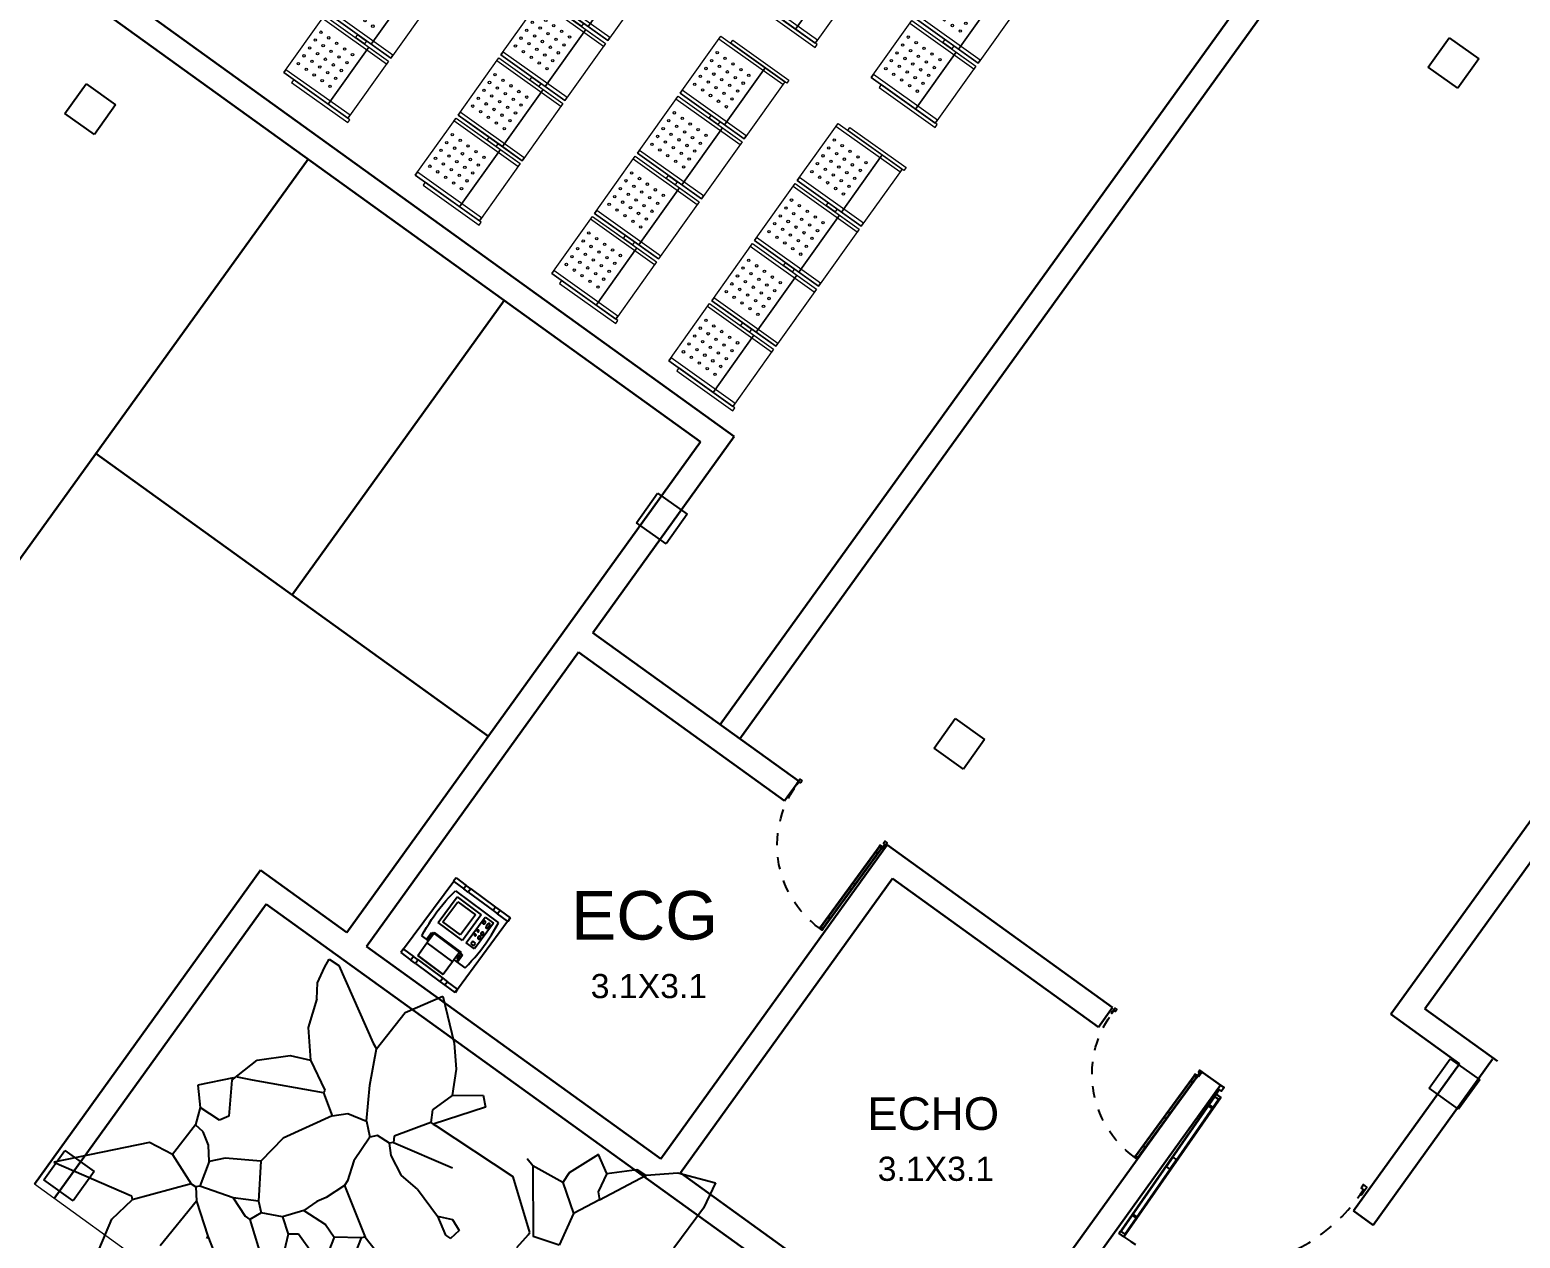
# Model space of a CAD drawing. Header units: metres. Extents: x 141303 to 146299, y 125960 to 127091.
# Drawn here: x 146005.54 to 146017.86, y 126149.38 to 126159.37 of the extents above; entities that cross this region are included whole.
import ezdxf

# ---------------------------------------------------------------- set-up
doc = ezdxf.new("R2010")
doc.units = ezdxf.units.M
doc.header["$MEASUREMENT"] = 0
doc.linetypes.add('C08_MUROS SERVICIOS$0$HIDDE100', pattern=[0.16, 0.1, -0.06])
for name, color, linetype in [('door', 12, 'Continuous'), ('Edges', 7, 'Continuous'), ('FURNITURE', 6, 'Continuous'), ('Plants', 92, 'Continuous')]:
    doc.layers.add(name, color=color, linetype=linetype)
for name, color, linetype, lineweight in [('ELEVATION', 7, 'Continuous', 20), ('LETTERING', 50, 'Continuous', 30), ('new column', 4, 'Continuous', 25), ('NVMI_WALL', 7, 'Continuous', 30)]:
    doc.layers.add(name, color=color, linetype=linetype, lineweight=lineweight)
doc.layers.get('0').off()
doc.styles.get("Standard").update_dxf_attribs({"font": 'arial.ttf'})

# ---------------------------------------------------------------- blocks, each defined once
blk = doc.blocks.new('ECG Machine pl')
at = {"layer": 'Edges'}
for p, q in [((0.9815, 2.0533), (0.9815, 2.053)), ((1.0069, 2.0533), (0.9815, 2.0533)), ((1.0069, 2.053), (0.9815, 2.053)), ((0.9815, 2.053), (0.9815, 1.9775)), ((1.0069, 2.0533), (1.0069, 2.053)), ((1.0069, 2.053), (1.0069, 2.0521)), ((1.5106, 2.0521), (1.0069, 2.0521)), ((1.0069, 2.0521), (1.0069, 1.9775)), ((1.5106, 2.0533), (1.5106, 2.053)), ((1.536, 2.0533), (1.5106, 2.0533)), ((1.536, 2.053), (1.5106, 2.053)), ((1.5106, 2.053), (1.5106, 2.0521)), ((1.5106, 2.0521), (1.5106, 1.9775)), ((1.536, 2.0533), (1.536, 2.053)), ((1.536, 2.053), (1.536, 1.9775)), ((1.0069, 1.9775), (0.9815, 1.9775)), ((0.9815, 1.9436), (0.9815, 1.9775)), ((1.0069, 1.9436), (1.0069, 1.9775)), ((1.0274, 1.7716), (1.0274, 1.9616)), ((1.0274, 1.9616), (1.0275, 1.9616)), ((1.0275, 1.9616), (1.0275, 1.7716)), ((1.0275, 1.9616), (1.1198, 1.9616)), ((1.1198, 1.9616), (1.1198, 1.7716)), ((1.1369, 1.9616), (1.1198, 1.9616)), ((1.1369, 2.0108), (1.1647, 2.0147)), ((1.1369, 1.9778), (1.1369, 2.0108)), ((1.1369, 1.9748), (1.1369, 1.9778)), ((1.1369, 1.9778), (1.1869, 1.9778)), ((1.1369, 1.9616), (1.1369, 1.9748)), ((1.1369, 1.9748), (1.1839, 1.9748)), ((1.1839, 1.9616), (1.1369, 1.9616)), ((1.1647, 2.0147), (1.1925, 2.0179)), ((1.1839, 1.9748), (1.1839, 1.9616)), ((1.1869, 1.9616), (1.1839, 1.9616)), ((1.1869, 1.9778), (1.1869, 1.9623)), ((1.1969, 1.9623), (1.1869, 1.9623)), ((1.1869, 1.9623), (1.1869, 1.9616)), ((1.1911, 1.9616), (1.1869, 1.9616)), ((1.1911, 1.9616), (1.1911, 1.7716)), ((1.1925, 2.0179), (1.2204, 2.0204)), ((1.1969, 1.7623), (1.1969, 1.9623)), ((1.2204, 2.0204), (1.2484, 2.0222)), ((1.2484, 2.0222), (1.2764, 2.0233)), ((1.258, 1.9809), (1.448, 1.9809)), ((1.258, 1.8009), (1.258, 1.9809)), ((1.2764, 2.0233), (1.3044, 2.0236)), ((1.2775, 1.8298), (1.2775, 1.9595)), ((1.2775, 1.9595), (1.4275, 1.9595)), ((1.3044, 2.0236), (1.3324, 2.0233)), ((1.3324, 2.0233), (1.3604, 2.0222)), ((1.3604, 2.0222), (1.3884, 2.0204)), ((1.3884, 2.0204), (1.4163, 2.0179)), ((1.4163, 2.0179), (1.4442, 2.0147)), ((1.4275, 1.9595), (1.4275, 1.8298)), ((1.4442, 2.0147), (1.4719, 2.0108)), ((1.448, 1.9809), (1.448, 1.8009)), ((1.4719, 2.0108), (1.4719, 1.6902)), ((1.536, 1.9775), (1.5106, 1.9775)), ((1.5106, 1.9436), (1.5106, 1.9775)), ((1.536, 1.9436), (1.536, 1.9775)), ((0.9815, 1.9436), (0.9815, 1.76)), ((1.0069, 1.9436), (0.9815, 1.9436)), ((1.0069, 1.9436), (1.0069, 1.76)), ((1.5106, 1.9436), (1.5106, 1.76)), ((1.536, 1.9436), (1.5106, 1.9436)), ((1.536, 1.9436), (1.536, 1.76)), ((1.448, 1.8009), (1.258, 1.8009)), ((1.4275, 1.8298), (1.2775, 1.8298)), ((1.2775, 1.8297), (1.2775, 1.8298)), ((1.4275, 1.8297), (1.2775, 1.8297)), ((1.4275, 1.8298), (1.4275, 1.8297)), ((1.0069, 1.76), (0.9815, 1.76)), ((0.9815, 1.76), (0.9815, 1.7262)), ((1.0069, 1.7262), (0.9815, 1.7262)), ((0.9815, 1.7262), (0.9815, 1.6507)), ((1.0069, 1.76), (1.0069, 1.7262)), ((1.0069, 1.6516), (1.0069, 1.7262)), ((1.0275, 1.7716), (1.0274, 1.7716)), ((1.1198, 1.7716), (1.0275, 1.7716)), ((1.1369, 1.7716), (1.1198, 1.7716)), ((1.1369, 1.7508), (1.1369, 1.7716)), ((1.1839, 1.7716), (1.1369, 1.7716)), ((1.1369, 1.7478), (1.1369, 1.7508)), ((1.1839, 1.7508), (1.1369, 1.7508)), ((1.1369, 1.6902), (1.1369, 1.7478)), ((1.1869, 1.7478), (1.1369, 1.7478)), ((1.1369, 1.6902), (1.1647, 1.6864)), ((1.1839, 1.7716), (1.1839, 1.7508)), ((1.1869, 1.7716), (1.1839, 1.7716)), ((1.1869, 1.7716), (1.1869, 1.7623)), ((1.1911, 1.7716), (1.1869, 1.7716)), ((1.1869, 1.7623), (1.1969, 1.7623)), ((1.1869, 1.7623), (1.1869, 1.7478)), ((1.2603, 1.7131), (1.2603, 1.7731)), ((1.2603, 1.7731), (1.4503, 1.7731)), ((1.4503, 1.7131), (1.2603, 1.7131)), ((1.2717, 1.7484), (1.2717, 1.7284)), ((1.2917, 1.7484), (1.2717, 1.7484)), ((1.2717, 1.7284), (1.2917, 1.7284)), ((1.2917, 1.7284), (1.2917, 1.7484)), ((1.4442, 1.6864), (1.4719, 1.6902)), ((1.4503, 1.7731), (1.4503, 1.7131)), ((1.536, 1.76), (1.5106, 1.76)), ((1.5106, 1.76), (1.5106, 1.7262)), ((1.536, 1.7262), (1.5106, 1.7262)), ((1.5106, 1.6516), (1.5106, 1.7262)), ((1.536, 1.76), (1.536, 1.7262)), ((1.536, 1.7262), (1.536, 1.6507)), ((1.0069, 1.6507), (0.9815, 1.6507)), ((0.9815, 1.6504), (0.9815, 1.6507)), ((1.0069, 1.6504), (0.9815, 1.6504)), ((1.0069, 1.6516), (1.5106, 1.6516)), ((1.0069, 1.6507), (1.0069, 1.6516)), ((1.0069, 1.6504), (1.0069, 1.6507)), ((1.1647, 1.6864), (1.1925, 1.6832)), ((1.1925, 1.6832), (1.2204, 1.6808)), ((1.2204, 1.6808), (1.2484, 1.679)), ((1.2484, 1.679), (1.2764, 1.678)), ((1.2764, 1.678), (1.3044, 1.6776)), ((1.3044, 1.6776), (1.3324, 1.678)), ((1.3324, 1.678), (1.3604, 1.679)), ((1.3604, 1.679), (1.3884, 1.6808)), ((1.3884, 1.6808), (1.4163, 1.6832)), ((1.4163, 1.6832), (1.4442, 1.6864)), ((1.5106, 1.6507), (1.5106, 1.6516)), ((1.536, 1.6507), (1.5106, 1.6507)), ((1.5106, 1.6504), (1.5106, 1.6507)), ((1.5167, 1.6504), (1.5106, 1.6504)), ((1.536, 1.6504), (1.5167, 1.6504)), ((1.536, 1.6504), (1.536, 1.6507))]:
    blk.add_line(p, q, dxfattribs=at)
for points in [[(1.1656, 1.7628), (1.1646, 1.7629), (1.1637, 1.7629), (1.1629, 1.7629), (1.1622, 1.7629), (1.1615, 1.7629), (1.161, 1.7628), (1.1605, 1.7628), (1.16, 1.7628), (1.1596, 1.7627), (1.1592, 1.7627), (1.1588, 1.7626), (1.1584, 1.7625), (1.158, 1.7625), (1.1577, 1.7624), (1.1574, 1.7623), (1.157, 1.7623), (1.1567, 1.7622), (1.1564, 1.7621), (1.1561, 1.762), (1.1558, 1.7619), (1.1555, 1.7618), (1.1552, 1.7617), (1.155, 1.7616), (1.1547, 1.7615), (1.1544, 1.7614), (1.1542, 1.7612), (1.154, 1.7611), (1.1537, 1.761), (1.1535, 1.7609), (1.1533, 1.7607), (1.1531, 1.7606), (1.1529, 1.7604), (1.1527, 1.7603), (1.1526, 1.7602), (1.1524, 1.76), (1.1523, 1.7599), (1.1521, 1.7597), (1.152, 1.7596), (1.1519, 1.7594), (1.1518, 1.7593), (1.1517, 1.7591), (1.1516, 1.7589), (1.1516, 1.7588), (1.1515, 1.7586), (1.1515, 1.7585), (1.1514, 1.7583), (1.1514, 1.7581), (1.1514, 1.758), (1.1514, 1.7578), (1.1514, 1.7576), (1.1515, 1.7575), (1.1515, 1.7573), (1.1516, 1.7572), (1.1516, 1.757), (1.1517, 1.7568), (1.1518, 1.7567), (1.1519, 1.7565), (1.152, 1.7564), (1.1521, 1.7562), (1.1523, 1.7561), (1.1524, 1.7559), (1.1526, 1.7558), (1.1527, 1.7556), (1.1529, 1.7555), (1.1531, 1.7554), (1.1533, 1.7552), (1.1535, 1.7551), (1.1537, 1.755), (1.154, 1.7548), (1.1542, 1.7547), (1.1544, 1.7546), (1.1547, 1.7545), (1.155, 1.7544), (1.1552, 1.7543), (1.1555, 1.7542), (1.1558, 1.7541), (1.1561, 1.754), (1.1564, 1.7539), (1.1567, 1.7538), (1.157, 1.7537), (1.1574, 1.7536), (1.1577, 1.7535), (1.158, 1.7535), (1.1584, 1.7534), (1.1587, 1.7533), (1.1591, 1.7533), (1.1594, 1.7532), (1.1598, 1.7532), (1.1601, 1.7532), (1.1605, 1.7531), (1.1608, 1.7531), (1.1612, 1.7531), (1.1616, 1.7531), (1.1619, 1.753), (1.1623, 1.753), (1.1627, 1.753), (1.163, 1.753), (1.1634, 1.753), (1.1638, 1.7531), (1.1642, 1.7531), (1.1646, 1.7531), (1.165, 1.7531), (1.1654, 1.7532), (1.1658, 1.7532), (1.1663, 1.7533), (1.1668, 1.7534), (1.1673, 1.7535), (1.1678, 1.7536), (1.1685, 1.7537), (1.1691, 1.7539), (1.1699, 1.7542), (1.1707, 1.7544)], [(1.1707, 1.7544), (1.1714, 1.7548), (1.1719, 1.7551), (1.1723, 1.7554), (1.1727, 1.7557), (1.1729, 1.756), (1.1731, 1.7562), (1.1733, 1.7564), (1.1735, 1.7566), (1.1736, 1.7568), (1.1737, 1.757), (1.1738, 1.7571), (1.1738, 1.7573), (1.1739, 1.7575), (1.1739, 1.7576), (1.1739, 1.7578), (1.1739, 1.758), (1.1739, 1.7581), (1.1739, 1.7583), (1.1739, 1.7585), (1.1738, 1.7586), (1.1738, 1.7588), (1.1737, 1.7589), (1.1737, 1.7591), (1.1736, 1.7593), (1.1735, 1.7594), (1.1733, 1.7596), (1.1732, 1.7597), (1.1731, 1.7599), (1.1729, 1.76), (1.1728, 1.7602), (1.1726, 1.7603), (1.1724, 1.7604), (1.1722, 1.7606), (1.172, 1.7607), (1.1718, 1.7609), (1.1716, 1.761), (1.1713, 1.7611), (1.1711, 1.7613), (1.1708, 1.7614), (1.1704, 1.7615), (1.1701, 1.7617), (1.1697, 1.7618), (1.1693, 1.762), (1.1687, 1.7621), (1.1681, 1.7623), (1.1674, 1.7624), (1.1666, 1.7626), (1.1656, 1.7628)], [(1.3367, 1.7366), (1.3358, 1.7368), (1.335, 1.737), (1.3344, 1.7372), (1.3338, 1.7373), (1.3332, 1.7374), (1.3327, 1.7374), (1.3323, 1.7374), (1.3319, 1.7375), (1.3315, 1.7375), (1.3311, 1.7375), (1.3307, 1.7374), (1.3304, 1.7374), (1.3301, 1.7374), (1.3297, 1.7373), (1.3294, 1.7373), (1.3291, 1.7372), (1.3288, 1.7372), (1.3285, 1.7371), (1.3282, 1.737), (1.3279, 1.7369), (1.3276, 1.7368), (1.3273, 1.7367), (1.327, 1.7366), (1.3267, 1.7365), (1.3264, 1.7364), (1.3262, 1.7362), (1.3259, 1.7361), (1.3256, 1.7359), (1.3254, 1.7358), (1.3251, 1.7356), (1.3249, 1.7355), (1.3247, 1.7353), (1.3244, 1.7351), (1.3242, 1.735), (1.324, 1.7348), (1.3238, 1.7346), (1.3236, 1.7344), (1.3234, 1.7342), (1.3233, 1.734), (1.3231, 1.7338), (1.3229, 1.7336), (1.3228, 1.7333), (1.3227, 1.7331), (1.3225, 1.7329), (1.3224, 1.7326), (1.3223, 1.7324), (1.3222, 1.7321), (1.3221, 1.7318), (1.322, 1.7315), (1.3219, 1.7312), (1.3219, 1.7308), (1.3218, 1.7304), (1.3218, 1.7299), (1.3218, 1.7294), (1.3219, 1.7288), (1.322, 1.7281)], [(1.322, 1.7281), (1.3224, 1.7275), (1.3227, 1.7269), (1.323, 1.7265), (1.3234, 1.7261), (1.3237, 1.7257), (1.324, 1.7254), (1.3243, 1.7252), (1.3245, 1.725), (1.3248, 1.7247), (1.3251, 1.7245), (1.3254, 1.7244), (1.3256, 1.7242), (1.3259, 1.724), (1.3262, 1.7239), (1.3264, 1.7238), (1.3267, 1.7236), (1.327, 1.7235), (1.3273, 1.7234), (1.3276, 1.7233), (1.3279, 1.7232), (1.3282, 1.7231), (1.3285, 1.723), (1.3288, 1.723), (1.3291, 1.7229), (1.3294, 1.7228), (1.3297, 1.7228), (1.3301, 1.7227), (1.3304, 1.7227), (1.3307, 1.7227), (1.331, 1.7227), (1.3313, 1.7227), (1.3317, 1.7226), (1.332, 1.7227), (1.3323, 1.7227), (1.3326, 1.7227), (1.333, 1.7227), (1.3333, 1.7227), (1.3336, 1.7228), (1.3339, 1.7228), (1.3342, 1.7229), (1.3345, 1.723), (1.3348, 1.723), (1.3351, 1.7231), (1.3354, 1.7232), (1.3357, 1.7233), (1.336, 1.7234), (1.3363, 1.7235), (1.3366, 1.7236), (1.3369, 1.7238), (1.3372, 1.7239), (1.3374, 1.724), (1.3377, 1.7242), (1.3379, 1.7243), (1.3382, 1.7245), (1.3384, 1.7247), (1.3387, 1.7248), (1.3389, 1.725), (1.3391, 1.7252), (1.3393, 1.7254), (1.3395, 1.7256), (1.3397, 1.7257), (1.3399, 1.7259), (1.3401, 1.7261), (1.3402, 1.7264), (1.3404, 1.7266), (1.3405, 1.7268), (1.3407, 1.727), (1.3408, 1.7272), (1.3409, 1.7275), (1.341, 1.7277), (1.3411, 1.7279), (1.3412, 1.7281), (1.3413, 1.7284), (1.3414, 1.7286), (1.3414, 1.7289), (1.3415, 1.7291), (1.3415, 1.7293), (1.3415, 1.7296), (1.3415, 1.7298), (1.3415, 1.7301), (1.3415, 1.7303), (1.3415, 1.7305), (1.3415, 1.7308), (1.3415, 1.731), (1.3414, 1.7313), (1.3414, 1.7315), (1.3413, 1.7317), (1.3412, 1.732), (1.3411, 1.7322), (1.341, 1.7324), (1.3409, 1.7327), (1.3408, 1.7329), (1.3406, 1.7332), (1.3405, 1.7334), (1.3403, 1.7336), (1.3401, 1.7339), (1.3399, 1.7342), (1.3396, 1.7344), (1.3393, 1.7347), (1.3389, 1.735), (1.3385, 1.7354), (1.338, 1.7357), (1.3374, 1.7361), (1.3367, 1.7366)], [(1.331, 1.7634), (1.3305, 1.7634), (1.3301, 1.7635), (1.3298, 1.7635), (1.3295, 1.7635), (1.3292, 1.7635), (1.329, 1.7634), (1.3287, 1.7634), (1.3285, 1.7633), (1.3283, 1.7633), (1.3282, 1.7632), (1.328, 1.7632), (1.3278, 1.7631), (1.3277, 1.7631), (1.3275, 1.763), (1.3274, 1.7629), (1.3272, 1.7628), (1.3271, 1.7628), (1.327, 1.7627), (1.3268, 1.7626), (1.3267, 1.7625), (1.3266, 1.7624), (1.3264, 1.7623), (1.3263, 1.7622), (1.3262, 1.7621), (1.3261, 1.7619), (1.326, 1.7618), (1.3259, 1.7617), (1.3258, 1.7616), (1.3257, 1.7614), (1.3256, 1.7613), (1.3255, 1.7612), (1.3254, 1.761), (1.3253, 1.7609), (1.3253, 1.7607), (1.3252, 1.7606), (1.3251, 1.7605), (1.3251, 1.7603), (1.325, 1.7601), (1.325, 1.76), (1.3249, 1.7598), (1.3249, 1.7597), (1.3249, 1.7595), (1.3248, 1.7594), (1.3248, 1.7592), (1.3248, 1.759), (1.3248, 1.7588), (1.3248, 1.7587), (1.3248, 1.7585), (1.3248, 1.7582), (1.3248, 1.758), (1.3248, 1.7578), (1.3249, 1.7575), (1.325, 1.7572), (1.3251, 1.7569), (1.3252, 1.7565), (1.3254, 1.7561)], [(1.3254, 1.7561), (1.3257, 1.7557), (1.3259, 1.7554), (1.3262, 1.7551), (1.3264, 1.7549), (1.3266, 1.7547), (1.3268, 1.7546), (1.327, 1.7545), (1.3271, 1.7543), (1.3273, 1.7542), (1.3275, 1.7542), (1.3276, 1.7541), (1.3278, 1.754), (1.328, 1.7539), (1.3281, 1.7539), (1.3283, 1.7538), (1.3284, 1.7538), (1.3286, 1.7537), (1.3287, 1.7537), (1.3289, 1.7537), (1.3291, 1.7537), (1.3292, 1.7536), (1.3294, 1.7536), (1.3295, 1.7536), (1.3297, 1.7536), (1.3299, 1.7536), (1.33, 1.7536), (1.3302, 1.7536), (1.3304, 1.7537), (1.3305, 1.7537), (1.3307, 1.7537), (1.3308, 1.7537), (1.331, 1.7538), (1.3311, 1.7538), (1.3313, 1.7539), (1.3315, 1.7539), (1.3316, 1.754), (1.3318, 1.7541), (1.3319, 1.7542), (1.3321, 1.7542), (1.3323, 1.7543), (1.3324, 1.7545), (1.3326, 1.7546), (1.3328, 1.7547), (1.333, 1.7549), (1.3332, 1.7551), (1.3335, 1.7554), (1.3338, 1.7557), (1.334, 1.7561)], [(1.334, 1.7561), (1.3342, 1.7565), (1.3343, 1.7569), (1.3344, 1.7572), (1.3345, 1.7575), (1.3346, 1.7578), (1.3346, 1.758), (1.3346, 1.7582), (1.3346, 1.7585), (1.3346, 1.7587), (1.3346, 1.7588), (1.3346, 1.759), (1.3346, 1.7592), (1.3346, 1.7594), (1.3346, 1.7595), (1.3345, 1.7597), (1.3345, 1.7598), (1.3344, 1.76), (1.3344, 1.7601), (1.3343, 1.7603), (1.3343, 1.7605), (1.3342, 1.7606), (1.3341, 1.7607), (1.3341, 1.7609), (1.334, 1.761), (1.3339, 1.7612), (1.3338, 1.7613), (1.3337, 1.7614), (1.3336, 1.7616), (1.3335, 1.7617), (1.3334, 1.7618), (1.3333, 1.762), (1.3331, 1.7621), (1.333, 1.7623), (1.3328, 1.7624), (1.3326, 1.7626), (1.3324, 1.7627), (1.3321, 1.7629), (1.3318, 1.763), (1.3314, 1.7632), (1.331, 1.7634)], [(1.3634, 1.7627), (1.363, 1.7629), (1.3627, 1.7632), (1.3624, 1.7634), (1.3621, 1.7635), (1.3619, 1.7636), (1.3617, 1.7637), (1.3614, 1.7638), (1.3612, 1.7639), (1.3611, 1.7639), (1.3609, 1.764), (1.3607, 1.764), (1.3605, 1.764), (1.3604, 1.764), (1.3602, 1.7641), (1.36, 1.7641), (1.3599, 1.7641), (1.3597, 1.7641), (1.3595, 1.7641), (1.3594, 1.764), (1.3592, 1.764), (1.3591, 1.764), (1.3589, 1.764), (1.3587, 1.7639), (1.3586, 1.7639), (1.3584, 1.7639), (1.3583, 1.7638), (1.3581, 1.7638), (1.358, 1.7637), (1.3578, 1.7636), (1.3577, 1.7636), (1.3575, 1.7635), (1.3574, 1.7634), (1.3573, 1.7633), (1.3571, 1.7632), (1.357, 1.7631), (1.3569, 1.7631), (1.3567, 1.763), (1.3566, 1.7628), (1.3565, 1.7627), (1.3564, 1.7626), (1.3563, 1.7625), (1.3562, 1.7624), (1.356, 1.7623), (1.3559, 1.7621), (1.3559, 1.762), (1.3558, 1.7619), (1.3557, 1.7617), (1.3556, 1.7616), (1.3555, 1.7615), (1.3554, 1.7613), (1.3554, 1.7612), (1.3553, 1.761), (1.3552, 1.7609), (1.3552, 1.7607), (1.3551, 1.7606), (1.3551, 1.7604), (1.3551, 1.7603), (1.355, 1.7601), (1.355, 1.7599), (1.355, 1.7598), (1.3549, 1.7596), (1.3549, 1.7595), (1.3549, 1.7593), (1.3549, 1.7591), (1.3549, 1.759), (1.3549, 1.7588), (1.3549, 1.7586), (1.355, 1.7585), (1.355, 1.7583), (1.355, 1.7582), (1.3551, 1.758), (1.3551, 1.7579), (1.3551, 1.7577), (1.3552, 1.7575), (1.3552, 1.7574), (1.3553, 1.7572), (1.3554, 1.7571), (1.3555, 1.7569), (1.3556, 1.7567), (1.3557, 1.7566), (1.3558, 1.7564), (1.3559, 1.7562), (1.356, 1.756), (1.3562, 1.7558), (1.3564, 1.7556), (1.3567, 1.7553), (1.357, 1.7551), (1.3574, 1.7548)], [(1.3574, 1.7548), (1.3578, 1.7546), (1.3582, 1.7545), (1.3585, 1.7544), (1.3588, 1.7543), (1.3591, 1.7543), (1.3593, 1.7542), (1.3596, 1.7542), (1.3598, 1.7542), (1.36, 1.7542), (1.3601, 1.7542), (1.3603, 1.7542), (1.3605, 1.7542), (1.3607, 1.7543), (1.3608, 1.7543), (1.361, 1.7543), (1.3611, 1.7544), (1.3613, 1.7544), (1.3615, 1.7544), (1.3616, 1.7545), (1.3618, 1.7546), (1.3619, 1.7546), (1.3621, 1.7547), (1.3622, 1.7548), (1.3623, 1.7548), (1.3625, 1.7549), (1.3626, 1.755), (1.3627, 1.7551), (1.3629, 1.7552), (1.363, 1.7553), (1.3631, 1.7554), (1.3632, 1.7555), (1.3634, 1.7556), (1.3635, 1.7558), (1.3636, 1.7559), (1.3637, 1.756), (1.3638, 1.7561), (1.3639, 1.7563), (1.364, 1.7564), (1.3641, 1.7565), (1.3641, 1.7567), (1.3642, 1.7568), (1.3643, 1.7569), (1.3644, 1.7571), (1.3644, 1.7572), (1.3645, 1.7574), (1.3645, 1.7575), (1.3646, 1.7577), (1.3646, 1.7579), (1.3647, 1.758), (1.3647, 1.7582), (1.3647, 1.7583), (1.3648, 1.7585), (1.3648, 1.7586), (1.3648, 1.7588), (1.3648, 1.759), (1.3648, 1.7591), (1.3648, 1.7593), (1.3648, 1.7595), (1.3648, 1.7596), (1.3648, 1.7598), (1.3647, 1.76), (1.3647, 1.7601), (1.3647, 1.7603), (1.3646, 1.7605), (1.3645, 1.7607), (1.3645, 1.7609), (1.3644, 1.7611), (1.3642, 1.7614), (1.3641, 1.7617), (1.3639, 1.762), (1.3637, 1.7623), (1.3634, 1.7627)], [(1.412, 1.762), (1.4119, 1.7613), (1.4118, 1.7607), (1.4118, 1.7602), (1.4118, 1.7597), (1.4119, 1.7593), (1.4119, 1.7589), (1.412, 1.7586), (1.4121, 1.7583), (1.4122, 1.758), (1.4123, 1.7577), (1.4124, 1.7575), (1.4125, 1.7572), (1.4127, 1.757), (1.4128, 1.7568), (1.4129, 1.7566), (1.4131, 1.7564), (1.4133, 1.7561), (1.4134, 1.7559), (1.4136, 1.7557), (1.4138, 1.7556), (1.414, 1.7554), (1.4142, 1.7552), (1.4144, 1.755), (1.4147, 1.7548), (1.4149, 1.7547), (1.4151, 1.7545), (1.4154, 1.7543), (1.4156, 1.7542), (1.4159, 1.754), (1.4162, 1.7539), (1.4164, 1.7538), (1.4167, 1.7536), (1.417, 1.7535), (1.4173, 1.7534), (1.4176, 1.7533), (1.4179, 1.7532), (1.4182, 1.7531), (1.4185, 1.753), (1.4188, 1.753), (1.4191, 1.7529), (1.4194, 1.7528), (1.4197, 1.7528), (1.4201, 1.7527), (1.4204, 1.7527), (1.4207, 1.7527), (1.421, 1.7527), (1.4213, 1.7527), (1.4217, 1.7526), (1.422, 1.7527), (1.4223, 1.7527), (1.4226, 1.7527), (1.423, 1.7527), (1.4233, 1.7528), (1.4237, 1.7528), (1.424, 1.7529), (1.4244, 1.753), (1.4248, 1.7531), (1.4252, 1.7532), (1.4257, 1.7533), (1.4262, 1.7535), (1.4267, 1.7537), (1.4273, 1.754), (1.428, 1.7544), (1.4287, 1.7548)], [(1.4287, 1.7548), (1.4293, 1.7553), (1.4297, 1.7558), (1.4301, 1.7563), (1.4304, 1.7567), (1.4307, 1.757), (1.4308, 1.7574), (1.431, 1.7577), (1.4311, 1.758), (1.4312, 1.7583), (1.4313, 1.7586), (1.4314, 1.7588), (1.4315, 1.7591), (1.4315, 1.7593), (1.4315, 1.7596), (1.4315, 1.7598), (1.4315, 1.7601), (1.4315, 1.7603), (1.4315, 1.7605), (1.4315, 1.7608), (1.4315, 1.761), (1.4314, 1.7613), (1.4314, 1.7615), (1.4313, 1.7617), (1.4312, 1.762), (1.4311, 1.7622), (1.431, 1.7624), (1.4309, 1.7627), (1.4308, 1.7629), (1.4307, 1.7631), (1.4305, 1.7633), (1.4304, 1.7636), (1.4302, 1.7638), (1.4301, 1.764), (1.4299, 1.7642), (1.4297, 1.7644), (1.4295, 1.7646), (1.4293, 1.7648), (1.4291, 1.765), (1.4289, 1.7651), (1.4287, 1.7653), (1.4284, 1.7655), (1.4282, 1.7656), (1.4279, 1.7658), (1.4277, 1.7659), (1.4274, 1.7661), (1.4272, 1.7662), (1.4269, 1.7664), (1.4266, 1.7665), (1.4263, 1.7666), (1.426, 1.7667), (1.4257, 1.7668), (1.4254, 1.7669), (1.4251, 1.767), (1.4248, 1.7671), (1.4245, 1.7672), (1.4242, 1.7672), (1.4239, 1.7673), (1.4236, 1.7673), (1.4233, 1.7674), (1.423, 1.7674), (1.4226, 1.7674), (1.4223, 1.7675), (1.422, 1.7675), (1.4217, 1.7675), (1.4213, 1.7675), (1.421, 1.7675), (1.4207, 1.7674), (1.4204, 1.7674), (1.4201, 1.7674), (1.4197, 1.7673), (1.4194, 1.7673), (1.4191, 1.7672), (1.4188, 1.7672), (1.4185, 1.7671), (1.4182, 1.767), (1.4179, 1.7669), (1.4176, 1.7668), (1.4173, 1.7667), (1.417, 1.7666), (1.4167, 1.7665), (1.4164, 1.7664), (1.4162, 1.7662), (1.4159, 1.7661), (1.4156, 1.7659), (1.4154, 1.7658), (1.4151, 1.7656), (1.4148, 1.7654), (1.4145, 1.7652), (1.4143, 1.7649), (1.414, 1.7647), (1.4137, 1.7644), (1.4134, 1.764), (1.413, 1.7636), (1.4127, 1.7632), (1.4124, 1.7626), (1.412, 1.762)]]:
    blk.add_lwpolyline(points, dxfattribs=at)
for points in [[(1.3702, 1.7338), (1.3701, 1.734), (1.3699, 1.7342), (1.3697, 1.7344), (1.3695, 1.7346), (1.3693, 1.7348), (1.3691, 1.735), (1.3689, 1.7351), (1.3687, 1.7353), (1.3684, 1.7355), (1.3682, 1.7356), (1.3679, 1.7358), (1.3677, 1.7359), (1.3674, 1.7361), (1.3672, 1.7362), (1.3669, 1.7364), (1.3666, 1.7365), (1.3663, 1.7366), (1.366, 1.7367), (1.3657, 1.7368), (1.3654, 1.7369), (1.3651, 1.737), (1.3648, 1.7371), (1.3645, 1.7372), (1.3642, 1.7372), (1.3639, 1.7373), (1.3636, 1.7373), (1.3633, 1.7374), (1.363, 1.7374), (1.3626, 1.7374), (1.3623, 1.7375), (1.362, 1.7375), (1.3617, 1.7375), (1.3613, 1.7375), (1.361, 1.7375), (1.3607, 1.7374), (1.3604, 1.7374), (1.3601, 1.7374), (1.3597, 1.7373), (1.3594, 1.7373), (1.3591, 1.7372), (1.3588, 1.7372), (1.3585, 1.7371), (1.3582, 1.737), (1.3579, 1.7369), (1.3576, 1.7368), (1.3573, 1.7367), (1.357, 1.7366), (1.3567, 1.7365), (1.3564, 1.7364), (1.3562, 1.7362), (1.3559, 1.7361), (1.3556, 1.7359), (1.3554, 1.7358), (1.3551, 1.7356), (1.3549, 1.7355), (1.3547, 1.7353), (1.3544, 1.7351), (1.3542, 1.735), (1.354, 1.7348), (1.3538, 1.7346), (1.3536, 1.7344), (1.3534, 1.7342), (1.3533, 1.734), (1.3531, 1.7338), (1.3529, 1.7336), (1.3528, 1.7333), (1.3527, 1.7331), (1.3525, 1.7329), (1.3524, 1.7327), (1.3523, 1.7324), (1.3522, 1.7322), (1.3521, 1.732), (1.352, 1.7317), (1.352, 1.7315), (1.3519, 1.7313), (1.3519, 1.731), (1.3518, 1.7308), (1.3518, 1.7305), (1.3518, 1.7303), (1.3518, 1.7301), (1.3518, 1.7298), (1.3518, 1.7296), (1.3518, 1.7293), (1.3519, 1.7291), (1.3519, 1.7289), (1.352, 1.7286), (1.352, 1.7284), (1.3521, 1.7281), (1.3522, 1.7279), (1.3523, 1.7277), (1.3524, 1.7275), (1.3525, 1.7272), (1.3527, 1.727), (1.3528, 1.7268), (1.3529, 1.7266), (1.3531, 1.7264), (1.3533, 1.7261), (1.3534, 1.7259), (1.3536, 1.7257), (1.3538, 1.7256), (1.354, 1.7254), (1.3542, 1.7252), (1.3544, 1.725), (1.3547, 1.7248), (1.3549, 1.7247), (1.3551, 1.7245), (1.3554, 1.7243), (1.3556, 1.7242), (1.3559, 1.724), (1.3562, 1.7239), (1.3564, 1.7238), (1.3567, 1.7236), (1.357, 1.7235), (1.3573, 1.7234), (1.3576, 1.7233), (1.3579, 1.7232), (1.3582, 1.7231), (1.3585, 1.723), (1.3588, 1.723), (1.3591, 1.7229), (1.3594, 1.7228), (1.3597, 1.7228), (1.3601, 1.7227), (1.3604, 1.7227), (1.3607, 1.7227), (1.361, 1.7227), (1.3613, 1.7227), (1.3617, 1.7226), (1.362, 1.7227), (1.3623, 1.7227), (1.3626, 1.7227), (1.363, 1.7227), (1.3633, 1.7227), (1.3636, 1.7228), (1.3639, 1.7228), (1.3642, 1.7229), (1.3645, 1.723), (1.3648, 1.723), (1.3651, 1.7231), (1.3654, 1.7232), (1.3657, 1.7233), (1.366, 1.7234), (1.3663, 1.7235), (1.3666, 1.7236), (1.3669, 1.7238), (1.3672, 1.7239), (1.3674, 1.724), (1.3677, 1.7242), (1.3679, 1.7243), (1.3682, 1.7245), (1.3684, 1.7247), (1.3687, 1.7248), (1.3689, 1.725), (1.3691, 1.7252), (1.3693, 1.7254), (1.3695, 1.7256), (1.3697, 1.7257), (1.3699, 1.7259), (1.3701, 1.7261), (1.3702, 1.7264), (1.3704, 1.7266), (1.3705, 1.7268), (1.3707, 1.727), (1.3708, 1.7272), (1.3709, 1.7275), (1.371, 1.7277), (1.3711, 1.7279), (1.3712, 1.7281), (1.3713, 1.7284), (1.3714, 1.7286), (1.3714, 1.7289), (1.3715, 1.7291), (1.3715, 1.7293), (1.3715, 1.7296), (1.3715, 1.7298), (1.3715, 1.7301), (1.3715, 1.7303), (1.3715, 1.7305), (1.3715, 1.7308), (1.3715, 1.731), (1.3714, 1.7313), (1.3714, 1.7315), (1.3713, 1.7317), (1.3712, 1.732), (1.3711, 1.7322), (1.371, 1.7324), (1.3709, 1.7327), (1.3708, 1.7329), (1.3707, 1.7331), (1.3705, 1.7333), (1.3704, 1.7336)], [(1.4019, 1.7301), (1.4019, 1.7298), (1.4019, 1.7296), (1.4019, 1.7293), (1.402, 1.7291), (1.4021, 1.7289), (1.4022, 1.7286), (1.4023, 1.7284), (1.4024, 1.7281), (1.4026, 1.7279), (1.4027, 1.7277), (1.4029, 1.7275), (1.4031, 1.7272), (1.4033, 1.727), (1.4036, 1.7268), (1.4038, 1.7266), (1.4041, 1.7264), (1.4044, 1.7261), (1.4047, 1.7259), (1.405, 1.7257), (1.4053, 1.7256), (1.4057, 1.7254), (1.406, 1.7252), (1.4064, 1.725), (1.4068, 1.7248), (1.4072, 1.7247), (1.4076, 1.7245), (1.408, 1.7243), (1.4084, 1.7242), (1.4089, 1.724), (1.4093, 1.7239), (1.4098, 1.7238), (1.4102, 1.7236), (1.4107, 1.7235), (1.4112, 1.7234), (1.4117, 1.7233), (1.4122, 1.7232), (1.4127, 1.7231), (1.4132, 1.723), (1.4137, 1.723), (1.4143, 1.7229), (1.4148, 1.7228), (1.4153, 1.7228), (1.4159, 1.7227), (1.4164, 1.7227), (1.417, 1.7227), (1.4175, 1.7227), (1.4181, 1.7227), (1.4186, 1.7226), (1.4192, 1.7227), (1.4197, 1.7227), (1.4203, 1.7227), (1.4208, 1.7227), (1.4213, 1.7227), (1.4219, 1.7228), (1.4224, 1.7228), (1.4229, 1.7229), (1.4235, 1.723), (1.424, 1.723), (1.4245, 1.7231), (1.425, 1.7232), (1.4255, 1.7233), (1.426, 1.7234), (1.4265, 1.7235), (1.427, 1.7236), (1.4275, 1.7238), (1.4279, 1.7239), (1.4284, 1.724), (1.4288, 1.7242), (1.4292, 1.7243), (1.4297, 1.7245), (1.4301, 1.7247), (1.4305, 1.7248), (1.4308, 1.725), (1.4312, 1.7252), (1.4316, 1.7254), (1.4319, 1.7256), (1.4322, 1.7257), (1.4325, 1.7259), (1.4328, 1.7261), (1.4331, 1.7264), (1.4334, 1.7266), (1.4336, 1.7268), (1.4339, 1.727), (1.4341, 1.7272), (1.4343, 1.7275), (1.4345, 1.7277), (1.4346, 1.7279), (1.4348, 1.7281), (1.4349, 1.7284), (1.435, 1.7286), (1.4351, 1.7289), (1.4352, 1.7291), (1.4353, 1.7293), (1.4353, 1.7296), (1.4354, 1.7298), (1.4354, 1.7301), (1.4354, 1.7303), (1.4353, 1.7305), (1.4353, 1.7308), (1.4352, 1.731), (1.4351, 1.7313), (1.435, 1.7315), (1.4349, 1.7317), (1.4348, 1.732), (1.4346, 1.7322), (1.4345, 1.7324), (1.4343, 1.7327), (1.4341, 1.7329), (1.4339, 1.7331), (1.4336, 1.7333), (1.4334, 1.7336), (1.4331, 1.7338), (1.4328, 1.734), (1.4325, 1.7342), (1.4322, 1.7344), (1.4319, 1.7346), (1.4316, 1.7348), (1.4312, 1.735), (1.4308, 1.7351), (1.4305, 1.7353), (1.4301, 1.7355), (1.4297, 1.7356), (1.4292, 1.7358), (1.4288, 1.7359), (1.4284, 1.7361), (1.4279, 1.7362), (1.4275, 1.7364), (1.427, 1.7365), (1.4265, 1.7366), (1.426, 1.7367), (1.4255, 1.7368), (1.425, 1.7369), (1.4245, 1.737), (1.424, 1.7371), (1.4235, 1.7372), (1.4229, 1.7372), (1.4224, 1.7373), (1.4219, 1.7373), (1.4213, 1.7374), (1.4208, 1.7374), (1.4203, 1.7374), (1.4197, 1.7375), (1.4192, 1.7375), (1.4186, 1.7375), (1.4181, 1.7375), (1.4175, 1.7375), (1.417, 1.7374), (1.4164, 1.7374), (1.4159, 1.7374), (1.4153, 1.7373), (1.4148, 1.7373), (1.4143, 1.7372), (1.4137, 1.7372), (1.4132, 1.7371), (1.4127, 1.737), (1.4122, 1.7369), (1.4117, 1.7368), (1.4112, 1.7367), (1.4107, 1.7366), (1.4102, 1.7365), (1.4098, 1.7364), (1.4093, 1.7362), (1.4089, 1.7361), (1.4084, 1.7359), (1.408, 1.7358), (1.4076, 1.7356), (1.4072, 1.7355), (1.4068, 1.7353), (1.4064, 1.7351), (1.406, 1.735), (1.4057, 1.7348), (1.4053, 1.7346), (1.405, 1.7344), (1.4047, 1.7342), (1.4044, 1.734), (1.4041, 1.7338), (1.4038, 1.7336), (1.4036, 1.7333), (1.4033, 1.7331), (1.4031, 1.7329), (1.4029, 1.7327), (1.4027, 1.7324), (1.4026, 1.7322), (1.4024, 1.732), (1.4023, 1.7317), (1.4022, 1.7315), (1.4021, 1.7313), (1.402, 1.731), (1.4019, 1.7308), (1.4019, 1.7305), (1.4019, 1.7303)]]:
    blk.add_lwpolyline(points, close=True, dxfattribs=at)
blk = doc.blocks.new('6')
at = {"layer": 'Plants'}
for p, q in [((6201.54, 14726.03), (6205.33, 14705.56)), ((6205.33, 14705.56), (6201.27, 14687.89)), ((6166.21, 14665.74), (6169.9, 14702.65)), ((6147.75, 14680.5), (6139.12, 14686.73)), ((6175.44, 14658.36), (6201.27, 14687.89)), ((6203.12, 14686.04), (6201.27, 14687.89)), ((6256.9, 14695.53), (6203.12, 14686.04)), ((6212.35, 14650.98), (6256.9, 14695.53)), ((6147.75, 14680.5), (6147.75, 14682.35)), ((6166.21, 14665.74), (6147.75, 14680.5)), ((6105.3, 14650.98), (6097.92, 14671.28)), ((6131.14, 14656.51), (6108.99, 14674.97)), ((6171.74, 14658.36), (6166.21, 14665.74)), ((6169.9, 14656.51), (6171.74, 14658.36)), ((6175.44, 14658.36), (6171.74, 14658.36)), ((6195.74, 14649.13), (6175.44, 14658.36)), ((6085, 14652.82), (6099.76, 14647.28)), ((6099.76, 14647.28), (6105.3, 14650.98)), ((6114.53, 14643.59), (6105.3, 14650.98)), ((6114.53, 14643.59), (6127.45, 14649.13)), ((6127.45, 14649.13), (6131.14, 14656.51)), ((6132.99, 14643.59), (6127.45, 14649.13)), ((6134.83, 14656.51), (6131.14, 14656.51)), ((6132.99, 14643.59), (6147.75, 14650.98)), ((6147.75, 14650.98), (6134.83, 14656.51)), ((6147.75, 14650.98), (6169.9, 14656.51)), ((6173.59, 14639.9), (6169.9, 14656.51)), ((6193.89, 14625.13), (6195.74, 14649.13)), ((6195.74, 14649.13), (6212.35, 14650.98)), ((6079.46, 14636.21), (6077.62, 14645.44)), ((6105.3, 14632.52), (6114.53, 14643.59)), ((6145.9, 14621.45), (6132.99, 14643.59)), ((6166.21, 14632.52), (6173.59, 14639.9)), ((6173.59, 14639.9), (6179.69, 14631.46)), ((6062.85, 14625.13), (6051.78, 14628.83)), ((6064.7, 14626.98), (6062.85, 14636.21)), ((6064.7, 14626.98), (6079.46, 14636.21)), ((6088.69, 14632.52), (6079.46, 14636.21)), ((6105.3, 14632.52), (6088.69, 14632.52)), ((6101.61, 14623.29), (6105.3, 14632.52)), ((6145.9, 14621.45), (6166.21, 14632.52)), ((6179.69, 14631.46), (6187.32, 14626.13)), ((6062.85, 14625.13), (6064.7, 14626.98)), ((6092.38, 14604.84), (6062.85, 14625.13)), ((6097.92, 14617.75), (6101.61, 14623.29)), ((6142.22, 14601.14), (6145.9, 14621.45)), ((6187.32, 14626.13), (6193.89, 14625.13)), ((6197.59, 14614.06), (6193.89, 14625.13)), ((6092.38, 14604.84), (6097.92, 14617.75)), ((6179.13, 14608.52), (6182.82, 14614.06)), ((6182.82, 14614.06), (6197.59, 14614.06)), ((6206.81, 14602.99), (6197.59, 14614.06)), ((6092.38, 14601.14), (6092.38, 14604.84)), ((6096.07, 14588.23), (6092.38, 14601.14)), ((6123.76, 14571.61), (6142.22, 14601.14)), ((6190.2, 14588.23), (6179.13, 14608.52)), ((6190.2, 14586.38), (6206.81, 14602.99)), ((6014.87, 14588.23), (6016.71, 14595.61)), ((6020.4, 14595.61), (6016.71, 14595.61)), ((6031.48, 14588.23), (6020.4, 14595.61)), ((6022.25, 14584.53), (6014.87, 14588.23)), ((6031.48, 14588.23), (6022.25, 14584.53)), ((6051.78, 14580.84), (6031.48, 14588.23)), ((6051.78, 14580.84), (6065.27, 14579.07)), ((6096.07, 14569.77), (6096.07, 14588.23)), ((6136.68, 14562.38), (6179.13, 14580.84)), ((6179.13, 14580.84), (6188.36, 14584.53)), ((6190.2, 14588.23), (6183.93, 14568.42)), ((6190.2, 14586.38), (6190.2, 14588.23)), ((5976.11, 14566.08), (5977.95, 14577.15)), ((6065.27, 14579.07), (6077.99, 14571.97)), ((6077.99, 14571.97), (6083.15, 14566.08)), ((6123.76, 14571.61), (6116.12, 14564.87)), ((6136.68, 14562.38), (6123.76, 14571.61)), ((5955.8, 14560.54), (5972.97, 14565.22)), ((5998.26, 14527.32), (5972.97, 14565.22)), ((5976.11, 14566.08), (5976.11, 14564.23)), ((5976.11, 14564.23), (6004.9, 14540.24)), ((6081.31, 14564.23), (6040.7, 14556.85)), ((6081.31, 14564.23), (6083.15, 14566.08)), ((6083.15, 14560.54), (6081.31, 14564.23)), ((6083.15, 14566.08), (6092.38, 14566.08)), ((6092.38, 14566.08), (6096.07, 14569.77)), ((6103.46, 14562.38), (6096.07, 14569.77)), ((6116.12, 14564.87), (6103.46, 14562.38)), ((6103.46, 14562.38), (6114.43, 14541.78)), ((6136.68, 14560.54), (6136.68, 14562.38)), ((6183.93, 14568.42), (6167.82, 14554.21)), ((5959.5, 14538.39), (5955.8, 14560.54)), ((6068.39, 14540.24), (6083.15, 14560.54)), ((6155.13, 14549.47), (6136.68, 14560.54)), ((6167.82, 14554.21), (6155.13, 14549.47)), ((6168.05, 14532.86), (6155.13, 14549.47)), ((5950.27, 14521.78), (5959.5, 14538.39)), ((5976.11, 14525.47), (5959.5, 14538.39)), ((6004.9, 14540.24), (6064.7, 14540.24)), ((6044.4, 14512.55), (6066.54, 14540.24)), ((6066.54, 14540.24), (6064.7, 14540.24)), ((6068.39, 14540.24), (6066.54, 14540.24)), ((6066.54, 14518.09), (6072.08, 14532.86)), ((6072.08, 14532.86), (6068.39, 14540.24)), ((6114.43, 14541.78), (6123.76, 14519.93)), ((6173.59, 14514.4), (6168.05, 14532.86)), ((5976.11, 14525.47), (5998.26, 14527.32)), ((5976.11, 14518.09), (5976.11, 14525.47)), ((5998.26, 14527.32), (6003.79, 14525.47)), ((5891.53, 14489.4), (5893.22, 14521.36)), ((5950.27, 14521.78), (5933.91, 14492.06)), ((5953.96, 14518.09), (5950.27, 14521.78)), ((5955.8, 14505.17), (5953.96, 14518.09)), ((5966.88, 14497.79), (5976.11, 14518.09)), ((6066.54, 14518.09), (6049.93, 14507.02)), ((6073.75, 14502.72), (6066.54, 14518.09)), ((6123.76, 14519.93), (6121.21, 14490.29)), ((6127.45, 14518.09), (6123.76, 14519.93)), ((6173.58, 14488.56), (6127.45, 14518.09)), ((6173.59, 14514.4), (6178.84, 14505.38)), ((5955.8, 14505.17), (5941.04, 14492.25)), ((5955.8, 14505.17), (5966.88, 14497.79)), ((6049.93, 14507.02), (6044.4, 14512.55)), ((6178.84, 14505.38), (6180.54, 14494.72)), ((6083.92, 14489.4), (6073.75, 14502.72)), ((6180.54, 14494.72), (6180.97, 14488.56)), ((5894.07, 14471.64), (5891.53, 14489.4)), ((5933.91, 14492.06), (5917.8, 14479.63)), ((5941.04, 14492.25), (5933.66, 14492.25)), ((6106.8, 14468.09), (6083.92, 14489.4)), ((6121.21, 14490.29), (6106.8, 14468.09)), ((6180.97, 14488.56), (6173.58, 14488.56)), ((5917.8, 14479.63), (5894.07, 14471.64))]:
    blk.add_line(p, q, dxfattribs=at)
blk.add_arc((6004.9, 14540.24), 0.000231, 229.84401, 269.64699, dxfattribs=at)
blk = doc.blocks.new('C05 _MOB-EQUIP URGENCIAS Y TOCOCIRUGÍA$0$006_URGENCIAS & TOCOCIRUGÍA$0$sala espera urgencias')
at = {"lineweight": 0}
for p, q in [((261.572, -7.31), (260.992, -7.31)), ((262.182, -7.31), (261.602, -7.31)), ((262.792, -7.31), (262.212, -7.31)), ((263.402, -7.31), (262.822, -7.31))]:
    blk.add_line(p, q, dxfattribs=at)
for points in [[(260.992, -6.86), (261.572, -6.86), (261.572, -7.31), (260.992, -7.31)], [(261.022, -6.86), (260.992, -6.86), (260.992, -7.51), (261.022, -7.51)], [(261.542, -6.86), (261.572, -6.86), (261.572, -7.51), (261.542, -7.51)], [(261.602, -6.86), (262.182, -6.86), (262.182, -7.31), (261.602, -7.31)], [(261.632, -6.86), (261.602, -6.86), (261.602, -7.51), (261.632, -7.51)], [(262.152, -6.86), (262.182, -6.86), (262.182, -7.51), (262.152, -7.51)], [(262.212, -6.86), (262.792, -6.86), (262.792, -7.31), (262.212, -7.31)], [(262.242, -6.86), (262.212, -6.86), (262.212, -7.51), (262.242, -7.51)], [(262.762, -6.86), (262.792, -6.86), (262.792, -7.51), (262.762, -7.51)], [(262.822, -6.86), (263.402, -6.86), (263.402, -7.31), (262.822, -7.31)], [(262.852, -6.86), (262.822, -6.86), (262.822, -7.51), (262.852, -7.51)], [(263.372, -6.86), (263.402, -6.86), (263.402, -7.51), (263.372, -7.51)], [(260.992, -6.96), (260.962, -6.96), (260.962, -7.53), (260.992, -7.53)], [(263.402, -6.96), (263.432, -6.96), (263.432, -7.53), (263.402, -7.53)], [(261.572, -7.175), (261.602, -7.175), (261.602, -7.265), (261.572, -7.265)], [(262.182, -7.175), (262.212, -7.175), (262.212, -7.265), (262.182, -7.265)], [(262.792, -7.175), (262.822, -7.175), (262.822, -7.265), (262.792, -7.265)], [(260.992, -7.31), (261.572, -7.31), (261.572, -7.51), (260.992, -7.51)], [(261.602, -7.31), (262.182, -7.31), (262.182, -7.51), (261.602, -7.51)], [(262.212, -7.31), (262.792, -7.31), (262.792, -7.51), (262.212, -7.51)], [(262.822, -7.31), (263.402, -7.31), (263.402, -7.51), (262.822, -7.51)]]:
    blk.add_lwpolyline(points, close=True, dxfattribs=at)
for centre in [(261.122, -6.915), (261.122, -6.995), (261.202, -6.915), (261.202, -6.995), (261.282, -6.915), (261.282, -6.995), (261.362, -6.915), (261.362, -6.995), (261.442, -6.915), (261.442, -6.995), (261.732, -6.915), (261.732, -6.995), (261.812, -6.915), (261.812, -6.995), (261.892, -6.915), (261.892, -6.995), (261.972, -6.915), (261.972, -6.995), (262.052, -6.915), (262.052, -6.995), (262.342, -6.915), (262.342, -6.995), (262.422, -6.915), (262.422, -6.995), (262.502, -6.915), (262.502, -6.995), (262.582, -6.915), (262.582, -6.995), (262.662, -6.915), (262.662, -6.995), (262.952, -6.915), (262.952, -6.995), (263.032, -6.915), (263.032, -6.995), (263.112, -6.915), (263.112, -6.995), (263.192, -6.915), (263.192, -6.995), (263.272, -6.915), (263.272, -6.995), (261.122, -7.075), (261.122, -7.156), (261.202, -7.075), (261.202, -7.156), (261.282, -7.075), (261.282, -7.156), (261.362, -7.075), (261.362, -7.156), (261.442, -7.075), (261.442, -7.156), (261.732, -7.075), (261.732, -7.156), (261.812, -7.075), (261.812, -7.156), (261.892, -7.075), (261.892, -7.156), (261.972, -7.075), (261.972, -7.156), (262.052, -7.075), (262.052, -7.156), (262.342, -7.075), (262.342, -7.156), (262.422, -7.075), (262.422, -7.156), (262.502, -7.075), (262.502, -7.156), (262.582, -7.075), (262.582, -7.156), (262.662, -7.075), (262.662, -7.156), (262.952, -7.075), (262.952, -7.156), (263.032, -7.075), (263.032, -7.156), (263.112, -7.075), (263.112, -7.156), (263.192, -7.075), (263.192, -7.156), (263.272, -7.075), (263.272, -7.156), (261.122, -7.236), (261.202, -7.236), (261.282, -7.236), (261.362, -7.236), (261.442, -7.236), (261.732, -7.236), (261.812, -7.236), (261.892, -7.236), (261.972, -7.236), (262.052, -7.236), (262.342, -7.236), (262.422, -7.236), (262.502, -7.236), (262.582, -7.236), (262.662, -7.236), (262.952, -7.236), (263.032, -7.236), (263.112, -7.236), (263.192, -7.236), (263.272, -7.236)]:
    blk.add_circle(centre, 0.01, dxfattribs=at)
blk = doc.blocks.new('C08_MUROS SERVICIOS$0$DOOR 1.20')
at = {"linetype": 'C08_MUROS SERVICIOS$0$HIDDE100'}
blk.add_lwpolyline([(187.586, 86.339, -0.424767), (188.786, 87.579)], format="xyb", dxfattribs=at)
at = {"linetype": 'ByBlock'}
blk.add_lwpolyline([(188.826, 86.379), (188.826, 87.579), (188.786, 87.579), (188.786, 86.379), (188.826, 86.379)], dxfattribs=at)
for points in [[(188.826, 87.559), (188.786, 87.559), (188.786, 87.579), (188.826, 87.579)], [(188.821, 87.41), (188.791, 87.41), (188.791, 87.419), (188.821, 87.419)], [(188.796, 87.419), (188.816, 87.419), (188.816, 87.41), (188.796, 87.41)], [(188.791, 86.999), (188.821, 86.999), (188.821, 86.919), (188.791, 86.919)], [(188.821, 86.469), (188.791, 86.469), (188.791, 86.479), (188.821, 86.479)], [(188.796, 86.479), (188.816, 86.479), (188.816, 86.469), (188.796, 86.469)], [(188.826, 86.379), (188.786, 86.379), (188.786, 86.399), (188.826, 86.399)]]:
    blk.add_lwpolyline(points, close=True)
blk.add_lwpolyline([(188.821, 86.399), (188.821, 87.559), (188.791, 87.559), (188.791, 86.399)], close=True, dxfattribs=at)
for points in [[(187.576, 86.379), (187.576, 86.309), (187.606, 86.309), (187.606, 86.339), (187.586, 86.339), (187.586, 86.379), (187.576, 86.379)], [(188.836, 86.379), (188.836, 86.309), (188.806, 86.309), (188.806, 86.339), (188.826, 86.339), (188.826, 86.379), (188.836, 86.379)]]:
    blk.add_lwpolyline(points)

msp = doc.modelspace()

# ---------------------------------------------------------------- linework, layer by layer
at = {"layer": 'ELEVATION'}
msp.add_line((146013.31193, 126144.25104), (146005.576, 126149.82692), dxfattribs=at)
at = {"layer": 'new column'}
for p, q in [((146017.10244, 126159.06369), (146017.27638, 126159.30812)), ((146017.27638, 126159.30812), (146017.52081, 126159.13418)), ((146017.52081, 126159.13418), (146017.34687, 126158.88975)), ((146017.34687, 126158.88975), (146017.10244, 126159.06369)), ((146005.82891, 126158.68222), (146006.00285, 126158.92665)), ((146006.00285, 126158.92665), (146006.24728, 126158.75271)), ((146006.24728, 126158.75271), (146006.07334, 126158.50828)), ((146006.07334, 126158.50828), (146005.82891, 126158.68222)), ((146010.55553, 126155.29693), (146010.72947, 126155.54136)), ((146010.72947, 126155.54136), (146010.9739, 126155.36742)), ((146010.9739, 126155.36742), (146010.79996, 126155.12299)), ((146010.79996, 126155.12299), (146010.55553, 126155.29693)), ((146013.01635, 126153.43287), (146013.19029, 126153.6773)), ((146013.19029, 126153.6773), (146013.43472, 126153.50336)), ((146013.43472, 126153.50336), (146013.26078, 126153.25894)), ((146013.26078, 126153.25894), (146013.01635, 126153.43287)), ((146017.1105, 126150.6203), (146017.28444, 126150.86472)), ((146017.28444, 126150.86472), (146017.52886, 126150.69079)), ((146017.35492, 126150.44636), (146017.1105, 126150.6203)), ((146017.52886, 126150.69079), (146017.35492, 126150.44636)), ((146005.65332, 126149.86233), (146005.82726, 126150.10676)), ((146005.82726, 126150.10676), (146006.07169, 126149.93282)), ((146006.07169, 126149.93282), (146005.89775, 126149.68839)), ((146005.89775, 126149.68839), (146005.65332, 126149.86233))]:
    msp.add_line(p, q, dxfattribs=at)
at = {"layer": 'NVMI_WALL'}
for p, q in [((146011.36312, 126156.01027), (146000.73596, 126163.67007)), ((146011.08393, 126155.96497), (146000.61902, 126163.50782)), ((146011.41057, 126153.5107), (146016.08832, 126160.00058)), ((146011.24832, 126153.62764), (146015.80913, 126159.95528)), ((146016.79475, 126151.2324), (146022.17416, 126158.69577)), ((146016.79475, 126151.2324), (146022.17416, 126158.69577)), ((146016.79475, 126151.2324), (146022.17416, 126158.69577)), ((146005.3832, 126154.89663), (146007.83902, 126158.30382)), ((146007.7073, 126154.7007), (146009.46146, 126157.1344)), ((146008.16034, 126151.90879), (146011.08393, 126155.96497)), ((146010.19368, 126154.3878), (146011.36312, 126156.01027)), ((146009.32977, 126153.53126), (146006.08486, 126155.87012)), ((146011.89731, 126153.15987), (146010.19368, 126154.3878)), ((146008.32258, 126151.79184), (146010.07674, 126154.22555)), ((146011.78036, 126152.99762), (146010.07674, 126154.22555)), ((146009.32977, 126153.53126), (146008.61654, 126154.04534)), ((146017.07394, 126151.27771), (146019.00351, 126153.95479)), ((146011.78036, 126152.99762), (146011.89731, 126153.15987)), ((146010.75632, 126150.03766), (146012.62742, 126152.63362)), ((146014.49326, 126151.28876), (146012.62742, 126152.63362)), ((146005.576, 126149.82692), (146007.4471, 126152.42287)), ((146008.16034, 126151.90879), (146007.4471, 126152.42287)), ((146010.91857, 126149.92072), (146012.67272, 126152.35443)), ((146014.37632, 126151.12652), (146012.67272, 126152.35443)), ((146005.73824, 126149.70997), (146007.4924, 126152.14368)), ((146018.42724, 126144.26211), (146007.4924, 126152.14368)), ((146010.75632, 126150.03766), (146008.32258, 126151.79184)), ((146014.37632, 126151.12652), (146014.49326, 126151.28876)), ((146017.67473, 126150.84467), (146017.07394, 126151.27771)), ((146017.36261, 126150.8231), (146016.79475, 126151.2324)), ((146013.35227, 126148.16656), (146015.22337, 126150.76252)), ((146015.38562, 126150.64557), (146015.22337, 126150.76252)), ((146016.48553, 126149.60625), (146017.36261, 126150.8231)), ((146016.64778, 126149.4893), (146017.63574, 126150.85999)), ((146013.51452, 126148.04962), (146015.38562, 126150.64557)), ((146013.35227, 126148.16656), (146010.91857, 126149.92072)), ((146016.64778, 126149.4893), (146016.48553, 126149.60625))]:
    msp.add_line(p, q, dxfattribs=at)

# ---------------------------------------------------------------- block references
at = {"layer": 'door'}
for p, xscale, yscale, zscale, rotation in [((145940.63302, 126281.01294), -0.7088458887546228, 0.7088458887546228, 0.7088458887546228, 143.8499630363111), ((145943.23751, 126279.12003), -0.7088458887546228, 0.7088458887546228, 0.7088458887546228, 143.8499630363111), ((146254.57621, 126107.37305), 1.170731765124083, 1.170731765124083, 1.170731765124083, 145.1821378338625)]:
    msp.add_blockref('C08_MUROS SERVICIOS$0$DOOR 1.20', p, dxfattribs=dict(at, xscale=xscale, yscale=yscale, zscale=zscale, rotation=rotation))
at = {"layer": 'FURNITURE', "linetype": 'ByBlock', "lineweight": 0, "rotation": 54.53197669000394}
for p in [(145854.47749, 125951.05783), (145850.61211, 125950.43713), (145855.46992, 125950.39635), (145851.69914, 125949.58962), (145852.82785, 125948.7767), (145853.79638, 125948.05477)]:
    msp.add_blockref('C05 _MOB-EQUIP URGENCIAS Y TOCOCIRUGÍA$0$006_URGENCIAS & TOCOCIRUGÍA$0$sala espera urgencias', p, dxfattribs=at)
at = {"layer": 'FURNITURE', "xscale": 1.385705942868453, "yscale": 1.385705942868453, "zscale": 1.385705942868453, "rotation": 53.45634055347938}
msp.add_blockref('ECG Machine pl', (146010.08206, 126148.95657), dxfattribs=at)
at = {"layer": 'NVMI_WALL', "xscale": 0.0128410461580915, "yscale": 0.0128410461580915, "zscale": 0.0128410461580915, "rotation": 146.5267211202481}
msp.add_blockref('6', (146176.83533, 126263.1029), dxfattribs=at)

# ---------------------------------------------------------------- texts
at = {"layer": 'LETTERING', "attachment_point": 1}
for s, width, gutter_width, insert, char_height in [('ECG', 2.3264583, 2.00637, (146010.01466, 126152.25139), 0.401274), ('3.1X3.1', 1.0149828, 1, (146010.17667, 126151.56575), 0.2), ('ECHO', 2.0664371, 1.35166, (146012.46386, 126150.54631), 0.270332), ('3.1X3.1', 1.0149828, 1, (146012.55009, 126150.05481), 0.2)]:
    msp.add_mtext_dynamic_manual_height_columns(s, width=width, gutter_width=gutter_width, heights=[0], dxfattribs=dict(at, insert=insert, char_height=char_height))

doc.saveas('drawing.dxf')
